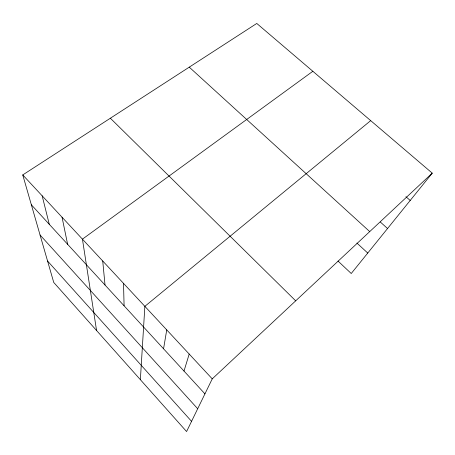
<?xml version="1.0" encoding="UTF-8"?>
<svg xmlns="http://www.w3.org/2000/svg" width="455" height="455" viewBox="0 0 455 455"><rect width="100%" height="100%" fill="white"/><g stroke="black" fill="none" stroke-linecap="round" stroke-linejoin="round"><path stroke-width="0.68" d="M140.373 379.686L144.861 306.34L370.694 120.626M163.561 348.792L166.74 329.892M184.002 371.058L189.2 354.053M432.25 173.139L212.246 378.861L186.584 431.55L53.736 282.436L22.75 174.925L256.779 23.45L432.25 173.139L351.237 273.512L338.014 261.051M312.847 71.281L82.435 239.154L96.562 330.506M405.928 196.714L410.2 200.456M380.352 222.034L387.546 228.524M189.257 67.152L369.727 231.606M356.919 243.061L367.748 253.054M110.355 118.22L295.687 300.835M22.75 174.925L212.246 378.861M31.361 204.795L204.938 393.865M40.063 235.002L197.692 408.749M47.559 261.016L191.555 421.336M42.156 195.804L49.288 224.321M62.045 217.211L67.624 244.301M102.728 260.994L105.025 285.035M123.527 283.38L124.09 305.8"/></g></svg>
